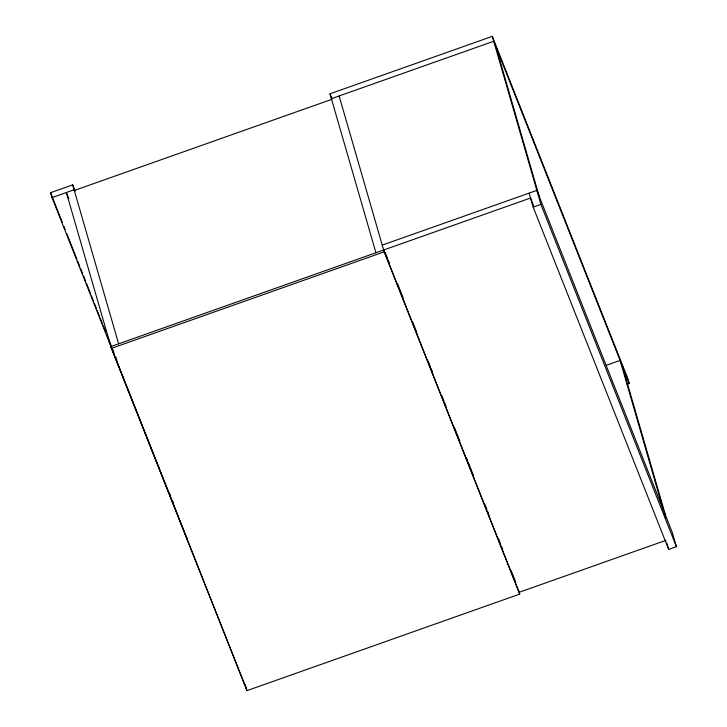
<?xml version="1.0" encoding="UTF-8"?>
<svg xmlns="http://www.w3.org/2000/svg" width="727" height="727" viewBox="0 0 727 727"><rect width="100%" height="100%" fill="white"/><g stroke="black" fill="none" stroke-linecap="round" stroke-linejoin="round"><path stroke-width="1.09" d="M186.957 537.907L187.521 539.87L52.008 197.599L50.59 192.691L72.682 184.876L75.181 191.201M375.932 252.751L329.976 93.81L492.315 36.35L627.828 378.622L629.246 383.52L627.11 384.283M52.008 197.599L74.09 189.783M331.394 98.708L493.733 41.248L629.246 383.52M74.299 190.483L331.603 99.408M382.238 245.108L536.844 190.392L672.357 532.664L676.41 546.668L668.676 549.403L533.164 207.131L529.111 193.128M518.605 590.324L519.705 594.104L246.944 690.65L111.422 348.378L384.183 251.833L339.127 95.973M533.164 207.131L540.897 204.396L492.315 36.35M606.236 365.327L620.095 360.419L663.215 509.563M666.05 540.297L519.178 592.287L383.656 250.015M540.897 204.396L676.41 546.668M533.454 205.405L530.528 198.026L110.895 346.561L246.417 688.832M329.976 93.81L332.066 99.072M385.165 252.487L387.246 257.749M388.082 259.857L389.327 263.02M397.669 284.075L403.094 297.77M412.682 321.988L416.853 332.521M428.112 360.955L430.193 366.226M431.029 368.335L432.283 371.488M441.871 395.715L443.952 400.977M444.788 403.085L446.042 406.248M454.375 427.303L459.8 440.998M466.47 457.846L467.307 459.955M468.143 462.063L473.559 475.749M484.818 504.184L486.899 509.454M487.735 511.563L488.989 514.716M498.577 538.943L500.658 544.205M501.494 546.313L502.748 549.476M510.981 570.268L515.761 582.354M384.183 251.833L519.705 594.104M68.865 198.834L66.366 192.519L111.422 348.378M50.59 192.691L62.268 222.18M63.931 226.397L65.185 229.559M66.857 233.767L76.862 259.039M77.698 261.147L79.779 266.418M80.615 268.517L82.696 273.788M83.532 275.897L85.613 281.158M86.449 283.266L90.621 293.799M91.457 295.907L93.538 301.169M94.374 303.277L96.455 308.539M97.291 310.647L99.381 315.909M100.208 318.017L102.298 323.288M103.134 325.387L105.633 331.712M106.887 334.874L111.049 345.398M112.721 349.614L113.975 352.777M115.638 356.984L116.893 360.147M169.427 492.842L170.681 496.005M172.344 500.212L173.599 503.375M622.466 366.408L665.587 515.552M664.169 512.762L665.741 518.206M666.813 542.942L668.676 549.403M496.096 47.237L539.216 196.381M245.163 684.489L246.944 690.65M72.682 184.876L118.628 343.816"/></g></svg>
